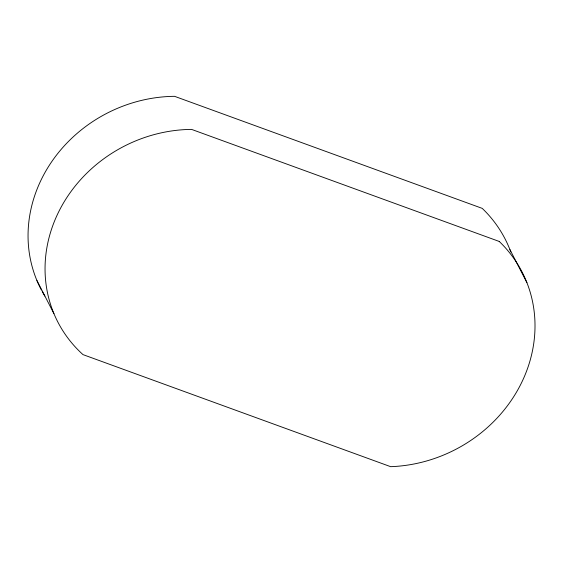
<?xml version="1.0" encoding="UTF-8"?>
<svg xmlns="http://www.w3.org/2000/svg" width="563" height="563" viewBox="0 0 563 563"><rect width="100%" height="100%" fill="white"/><g stroke="black" fill="none" stroke-linecap="round" stroke-linejoin="round"><path stroke-width="0.84" d="M509.909 249.578L526.905 282.647M36.933 280.564L53.928 313.633M510.824 251.978A140.87 127.252 -27.2 0 0 482.238 208.38L174.565 96.322A139.321 125.852 -27.2 0 0 41.388 290.001M44.843 296.075A139.321 125.852 -27.2 0 1 42.218 291.535M499.233 241.45L191.568 129.391A139.321 125.852 -27.2 0 0 58.045 213.145A139.321 125.852 -27.2 0 0 83 354.62L390.666 466.678A140.87 127.252 -27.2 0 0 521.866 382.08A140.87 127.252 -27.2 0 0 499.233 241.45"/></g></svg>
